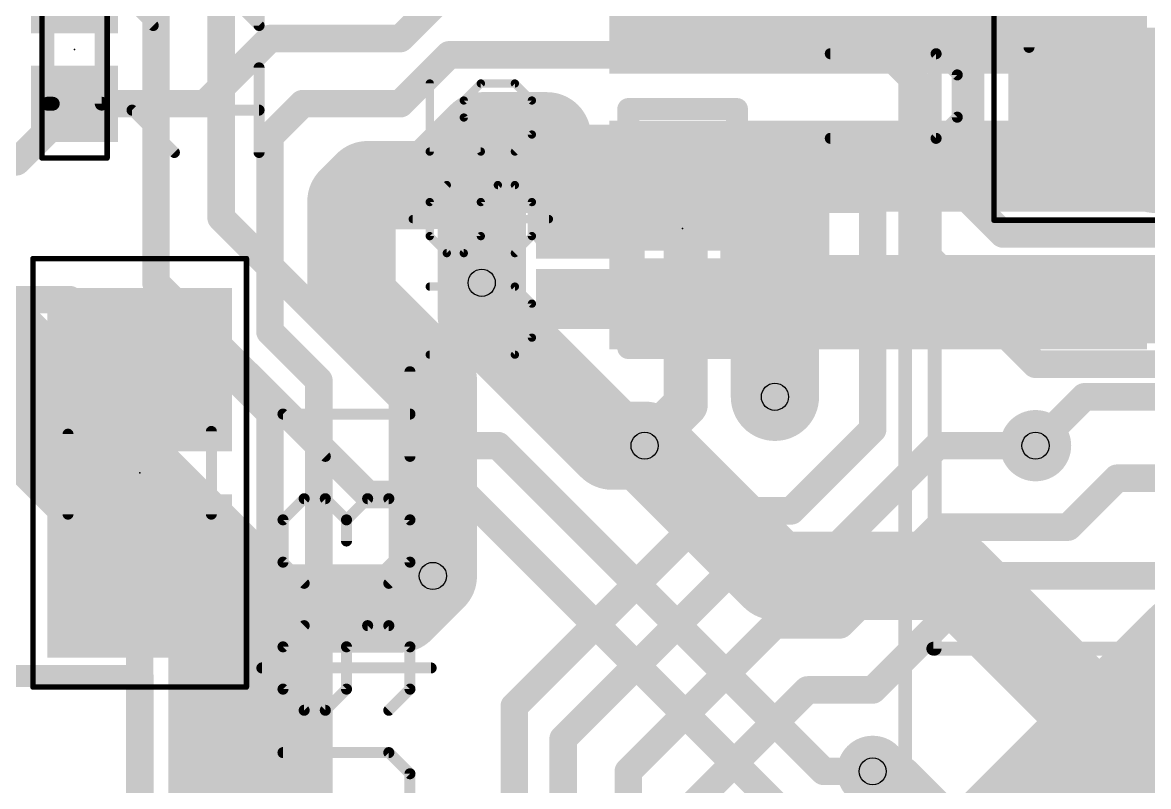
# Model space of a CAD drawing. Extents: x 61.5 to 101.4, y 9 to 89.5.
# Drawn here: x 76.02 to 86.39, y 40.36 to 47.4 of the extents above; entities that cross this region are included whole.
import ezdxf

# ---------------------------------------------------------------- set-up
doc = ezdxf.new("R2010")
doc.units = 0
for name, color, linetype in [('1', 22, 'CONTINUOUS'), ('16', 175, 'CONTINUOUS'), ('18', 82, 'CONTINUOUS'), ('21', 253, 'CONTINUOUS'), ('22', 253, 'CONTINUOUS'), ('23', 7, 'CONTINUOUS'), ('25', 253, 'CONTINUOUS'), ('27', 253, 'CONTINUOUS'), ('29', 253, 'CONTINUOUS'), ('30', 253, 'CONTINUOUS'), ('31', 253, 'CONTINUOUS'), ('32', 253, 'CONTINUOUS'), ('35', 253, 'CONTINUOUS'), ('39', 22, 'CONTINUOUS'), ('44', 253, 'CONTINUOUS'), ('51', 253, 'CONTINUOUS')]:
    doc.layers.add(name, color=color, linetype=linetype)

# ---------------------------------------------------------------- blocks, each defined once
blk = doc.blocks.new('RECT')
blk.add_solid([(-0.5, -0.5), (0.5, -0.5), (-0.5, 0.5), (0.5, 0.5)])
blk = doc.blocks.new('ROUNDV')
at = {"const_width": 0.5}
blk.add_lwpolyline([(0, -0.25, 1), (0, 0.25, 1), (0, -0.25)], format="xyb", dxfattribs=at)

msp = doc.modelspace()

# ---------------------------------------------------------------- linework, layer by layer
at = {"layer": '1'}
for points, const_width in [([(84.75, 49.35), (84.75, 46.35)], 0.254), ([(79.5, 47.25), (80.1, 47.85)], 0.254), ([(77.7, 46.65), (78.3, 47.25)], 0.254), ([(78.3, 47.25), (79.5, 47.25)], 0.254), ([(79.5, 46.65), (79.95, 47.1)], 0.254), ([(79.95, 47.1), (84, 47.1)], 0.254), ([(84, 47.1), (84.225, 46.875)], 0.254), ([(84.3, 46.8), (84.225, 46.875)], 0.254), ([(84.3, 45.6), (84.3, 46.8)], 0.254), ([(75.965, 46.115), (76.5, 46.65)], 0.254), ([(76.5, 46.65), (77.7, 46.65)], 0.254), ([(78.3, 46.35), (78.6, 46.65)], 0.254), ([(78.6, 46.65), (79.5, 46.65)], 0.254), ([(79.95, 46.05), (80.25, 46.35)], 0.8128), ([(80.25, 46.35), (80.85, 46.35)], 0.8128), ([(85.95, 46.6), (87.25, 46.6)], 0.254), ([(78.3, 44.55), (78.3, 46.35)], 0.254), ([(79.8, 45.9), (79.95, 46.05)], 0.8128), ([(81.05, 46.15), (80.85, 46.35)], 0.4064), ([(84.75, 46.35), (84.75, 45.75)], 0.254), ([(81.25, 46.15), (81.05, 46.15)], 0.4064), ([(79.05, 45.75), (79.2, 45.9)], 0.8128), ([(79.2, 45.9), (79.8, 45.9)], 0.8128), ([(83.6, 46.15), (82.95, 46.15)], 0.254), ([(83.7, 46.05), (83.6, 46.15)], 0.254), ([(73.8662, 46.115), (75.965, 46.115)], 0.254), ([(79.05, 44.85), (79.05, 45.75)], 0.8128), ([(83.85, 45.9), (83.7, 46.05)], 0.254), ([(83.85, 43.65), (83.85, 45.9)], 0.254), ([(85.05, 45.45), (84.75, 45.75)], 0.254), ([(81.25, 45.5), (80.9, 45.5)], 0.4064), ([(82.1284, 45.5), (81.25, 45.5)], 0.4064), ([(82.95, 45.5), (82.1284, 45.5)], 0.4064), ([(82.1284, 45.5), (82.1284, 43.8784)], 0.4064), ([(84.3, 45.6), (84.3, 45.3)], 0.254), ([(86.7, 45.45), (85.05, 45.45)], 0.254), ([(84.3, 45.3), (85.35, 44.25)], 0.254), ([(79.575, 44.325), (79.05, 44.85)], 0.8128), ([(82.95, 44.55), (82.95, 44.85)], 0.4064), ([(73.8662, 44.845), (76.455, 44.845)], 0.254), ([(76.455, 44.845), (77.1, 44.2)], 0.254), ([(82.95, 43.95), (82.95, 44.55)], 0.8128), ([(79.8, 44.1), (79.575, 44.325)], 0.8128), ([(79.8, 44.1), (79.575, 44.325)], 0.8128), ([(78.75, 44.1), (78.3, 44.55)], 0.254), ([(79.8, 42.3), (79.8, 44.1)], 0.8128), ([(77.1, 44.2), (77.9, 44.2)], 0.254), ([(77.9, 44.2), (78.3, 43.8)], 0.254), ([(88.5, 44.25), (85.35, 44.25)], 0.254), ([(78.75, 39.15), (78.75, 44.1)], 0.254), ([(82.1284, 43.8784), (81.75, 43.5)], 0.4064), ([(78.3, 43.8), (78.3, 38.7)], 0.254), ([(83.1, 42.9), (83.85, 43.65)], 0.254), ([(84.45, 43.5), (83.4, 42.45)], 0.254), ([(85.35, 43.5), (84.45, 43.5)], 0.254), ([(86.1, 43.2), (85.65, 42.75)], 0.254), ([(86.85, 43.2), (86.1, 43.2)], 0.254), ([(80.55, 41.1), (82.35, 42.9)], 0.254), ([(82.35, 42.9), (83.1, 42.9)], 0.254), ([(84.45, 42.75), (83.55, 41.85)], 0.254), ([(85.65, 42.75), (84.45, 42.75)], 0.254), ([(82.65, 42.45), (81, 40.8)], 0.254), ([(83.4, 42.45), (82.65, 42.45)], 0.254), ([(77.1, 42.3), (77.1, 37.65)], 0.254), ([(84.9, 42.3), (83.85, 41.25)], 0.254), ([(86.85, 42.3), (84.9, 42.3)], 0.254), ([(87.15, 42), (85.8, 40.65)], 0.254), ([(82.95, 41.85), (81.6, 40.5)], 0.254), ([(83.55, 41.85), (82.95, 41.85)], 0.254), ([(83.25, 41.25), (82.2, 40.2)], 0.254), ([(83.85, 41.25), (83.25, 41.25)], 0.254), ([(80.55, 32.55), (80.55, 41.1)], 0.254), ([(81, 40.8), (81, 33.3)], 0.254), ([(85.8, 40.65), (85.8, 39.9)], 0.254), ([(81.6, 40.5), (81.6, 33.6)], 0.254), ([(83.85, 40.5), (84.15, 40.5)], 0.254), ([(84.15, 40.5), (85.35, 39.3)], 0.254)]:
    msp.add_lwpolyline(points, dxfattribs=dict(at, const_width=const_width))
for points, const_width in [([(78.3, 47.3135, 1), (78.3, 47.1865)], 0.127), ([(78.3449, 47.2051, 1), (78.2551, 47.2949)], 0.127), ([(79.4551, 47.2949, 1), (79.5449, 47.2051)], 0.127), ([(79.5, 47.1865, 1), (79.5, 47.3135)], 0.127), ([(79.95, 47.1635, 1), (79.95, 47.0365)], 0.127), ([(79.9949, 47.0551, 1), (79.9051, 47.1449)], 0.127), ([(84.0449, 47.1449, 1), (83.9551, 47.0551)], 0.127), ([(84, 47.0365, 1), (84, 47.1635)], 0.127), ([(84.2699, 46.9199, 1), (84.1801, 46.8301)], 0.127), ([(84.1801, 46.8301, 1), (84.2699, 46.9199)], 0.127), ([(84.3635, 46.8, 1), (84.2365, 46.8)], 0.127), ([(84.2551, 46.7551, 1), (84.3449, 46.8449)], 0.127), ([(76.5, 46.7135, 1), (76.5, 46.5865)], 0.127), ([(76.5449, 46.6051, 1), (76.4551, 46.6949)], 0.127), ([(77.7, 46.5865, 1), (77.7, 46.7135)], 0.127), ([(78.6, 46.7135, 1), (78.6, 46.5865)], 0.127), ([(78.6449, 46.6051, 1), (78.5551, 46.6949)], 0.127), ([(79.5, 46.5865, 1), (79.5, 46.7135)], 0.127), ([(77.6551, 46.6949, 1), (77.7449, 46.6051)], 0.127), ([(79.4551, 46.6949, 1), (79.5449, 46.6051)], 0.127), ([(80.25, 46.5532, 1), (80.25, 46.1468)], 0.4064), ([(80.3937, 46.2063, 1), (80.1063, 46.4937)], 0.4064), ([(80.85, 46.1468, 1), (80.85, 46.5532)], 0.4064), ([(85.95, 46.6635, 1), (85.95, 46.5365)], 0.127), ([(78.3635, 46.35, 1), (78.2365, 46.35)], 0.127), ([(78.2551, 46.3949, 1), (78.3449, 46.3051)], 0.127), ([(80.0937, 45.9063, 1), (79.8063, 46.1937)], 0.4064), ([(80.9218, 46.4218, 1), (80.7782, 46.2782)], 0.2032), ([(84.8135, 46.35, 1), (84.6865, 46.35)], 0.127), ([(79.8063, 46.1937, 1), (80.0937, 45.9063)], 0.4064), ([(81.05, 46.2516, 1), (81.05, 46.0484)], 0.2032), ([(81.25, 46.0484, 1), (81.25, 46.2516)], 0.2032), ([(84.6865, 46.35, 1), (84.8135, 46.35)], 0.127), ([(79.2, 46.1032, 1), (79.2, 45.6968)], 0.4064), ([(79.3437, 45.7563, 1), (79.0563, 46.0437)], 0.4064), ([(79.6563, 46.0437, 1), (79.9437, 45.7563)], 0.4064), ([(79.8, 45.6968, 1), (79.8, 46.1032)], 0.4064), ([(80.9782, 46.0782, 1), (81.1218, 46.2218)], 0.2032), ([(82.95, 46.2135, 1), (82.95, 46.0865)], 0.127), ([(83.6449, 46.1949, 1), (83.5551, 46.1051)], 0.127), ([(83.6, 46.0865, 1), (83.6, 46.2135)], 0.127), ([(75.9201, 46.1599, 1), (76.0099, 46.0701)], 0.127), ([(75.965, 46.0515, 1), (75.965, 46.1785)], 0.127), ([(79.2532, 45.75, 1), (78.8468, 45.75)], 0.4064), ([(83.7449, 46.0949, 1), (83.6551, 46.0051)], 0.127), ([(83.6551, 46.0051, 1), (83.7449, 46.0949)], 0.127), ([(78.9063, 45.8937, 1), (79.1937, 45.6063)], 0.4064), ([(83.9135, 45.9, 1), (83.7865, 45.9)], 0.127), ([(83.8051, 45.8551, 1), (83.8949, 45.9449)], 0.127), ([(84.7949, 45.7949, 1), (84.7051, 45.7051)], 0.127), ([(84.6865, 45.75, 1), (84.8135, 45.75)], 0.127), ([(80.9, 45.6016, 1), (80.9, 45.3984)], 0.2032), ([(81.25, 45.6016, 1), (81.25, 45.3984)], 0.2032), ([(81.25, 45.3984, 1), (81.25, 45.6016)], 0.2032), ([(82.1284, 45.6016, 1), (82.1284, 45.3984)], 0.2032), ([(82.23, 45.5, 1), (82.0268, 45.5)], 0.2032), ([(82.1284, 45.3984, 1), (82.1284, 45.6016)], 0.2032), ([(82.95, 45.3984, 1), (82.95, 45.6016)], 0.2032), ([(84.3635, 45.6, 1), (84.2365, 45.6)], 0.127), ([(84.2365, 45.6, 1), (84.3635, 45.6)], 0.127), ([(85.05, 45.5135, 1), (85.05, 45.3865)], 0.127), ([(85.0051, 45.4051, 1), (85.0949, 45.4949)], 0.127), ([(84.3449, 45.3449, 1), (84.2551, 45.2551)], 0.127), ([(84.2365, 45.3, 1), (84.3635, 45.3)], 0.127), ([(79.1937, 44.9937, 1), (78.9063, 44.7063)], 0.4064), ([(78.8468, 44.85, 1), (79.2532, 44.85)], 0.4064), ([(83.0516, 44.85, 1), (82.8484, 44.85)], 0.2032), ([(76.4999, 44.8899, 1), (76.4101, 44.8001)], 0.127), ([(76.455, 44.7815, 1), (76.455, 44.9085)], 0.127), ([(83.1532, 44.55, 1), (82.7468, 44.55)], 0.4064), ([(79.7187, 44.4687, 1), (79.4313, 44.1813)], 0.4064), ([(79.7187, 44.4687, 1), (79.4313, 44.1813)], 0.4064), ([(78.3449, 44.5949, 1), (78.2551, 44.5051)], 0.127), ([(78.2365, 44.55, 1), (78.3635, 44.55)], 0.127), ([(79.4313, 44.1813, 1), (79.7187, 44.4687)], 0.4064), ([(82.8484, 44.55, 1), (83.0516, 44.55)], 0.2032), ([(80.0032, 44.1, 1), (79.5968, 44.1)], 0.4064), ([(79.6563, 43.9563, 1), (79.9437, 44.2437)], 0.4064), ([(79.6563, 43.9563, 1), (79.9437, 44.2437)], 0.4064), ([(77.1, 44.2635, 1), (77.1, 44.1365)], 0.127), ([(77.0551, 44.1551, 1), (77.1449, 44.2449)], 0.127), ([(77.9449, 44.2449, 1), (77.8551, 44.1551)], 0.127), ([(77.9, 44.1365, 1), (77.9, 44.2635)], 0.127), ([(85.35, 44.3135, 1), (85.35, 44.1865)], 0.127), ([(85.3051, 44.2051, 1), (85.3949, 44.2949)], 0.127), ([(78.8135, 44.1, 1), (78.6865, 44.1)], 0.127), ([(78.7051, 44.0551, 1), (78.7949, 44.1449)], 0.127), ([(82.2002, 43.8065, 1), (82.0565, 43.9502)], 0.2032), ([(82.7468, 43.95, 1), (83.1532, 43.95)], 0.4064), ([(82.0268, 43.8784, 1), (82.23, 43.8784)], 0.2032), ([(78.3635, 43.8, 1), (78.2365, 43.8)], 0.127), ([(78.2551, 43.7551, 1), (78.3449, 43.8449)], 0.127), ([(83.8949, 43.6051, 1), (83.8051, 43.6949)], 0.127), ([(81.6782, 43.5718, 1), (81.8218, 43.4282)], 0.2032), ([(83.7865, 43.65, 1), (83.9135, 43.65)], 0.127), ([(84.45, 43.5635, 1), (84.45, 43.4365)], 0.127), ([(84.4949, 43.4551, 1), (84.4051, 43.5449)], 0.127), ([(85.35, 43.4365, 1), (85.35, 43.5635)], 0.127), ([(86.1, 43.2635, 1), (86.1, 43.1365)], 0.127), ([(86.1449, 43.1551, 1), (86.0551, 43.2449)], 0.127), ([(82.35, 42.9635, 1), (82.35, 42.8365)], 0.127), ([(82.3949, 42.8551, 1), (82.3051, 42.9449)], 0.127), ([(83.0551, 42.9449, 1), (83.1449, 42.8551)], 0.127), ([(83.1, 42.8365, 1), (83.1, 42.9635)], 0.127), ([(84.45, 42.8135, 1), (84.45, 42.6865)], 0.127), ([(84.4949, 42.7051, 1), (84.4051, 42.7949)], 0.127), ([(85.6051, 42.7949, 1), (85.6949, 42.7051)], 0.127), ([(85.65, 42.6865, 1), (85.65, 42.8135)], 0.127), ([(82.65, 42.5135, 1), (82.65, 42.3865)], 0.127), ([(82.6949, 42.4051, 1), (82.6051, 42.4949)], 0.127), ([(83.3551, 42.4949, 1), (83.4449, 42.4051)], 0.127), ([(83.4, 42.3865, 1), (83.4, 42.5135)], 0.127), ([(77.1635, 42.3, 1), (77.0365, 42.3)], 0.127), ([(79.5968, 42.3, 1), (80.0032, 42.3)], 0.4064), ([(84.9, 42.3635, 1), (84.9, 42.2365)], 0.127), ([(84.9449, 42.2551, 1), (84.8551, 42.3449)], 0.127), ([(82.95, 41.9135, 1), (82.95, 41.7865)], 0.127), ([(82.9949, 41.8051, 1), (82.9051, 41.8949)], 0.127), ([(83.5051, 41.8949, 1), (83.5949, 41.8051)], 0.127), ([(83.55, 41.7865, 1), (83.55, 41.9135)], 0.127), ([(83.25, 41.3135, 1), (83.25, 41.1865)], 0.127), ([(83.2949, 41.2051, 1), (83.2051, 41.2949)], 0.127), ([(83.85, 41.1865, 1), (83.85, 41.3135)], 0.127), ([(83.8051, 41.2949, 1), (83.8949, 41.2051)], 0.127), ([(80.6135, 41.1, 1), (80.4865, 41.1)], 0.127), ([(80.5051, 41.1449, 1), (80.5949, 41.0551)], 0.127), ([(81.0635, 40.8, 1), (80.9365, 40.8)], 0.127), ([(80.9551, 40.8449, 1), (81.0449, 40.7551)], 0.127), ([(85.8635, 40.65, 1), (85.7365, 40.65)], 0.127), ([(85.7551, 40.6949, 1), (85.8449, 40.6051)], 0.127), ([(81.6635, 40.5, 1), (81.5365, 40.5)], 0.127), ([(81.5551, 40.5449, 1), (81.6449, 40.4551)], 0.127), ([(83.85, 40.5635, 1), (83.85, 40.4365)], 0.127), ([(84.1949, 40.5449, 1), (84.1051, 40.4551)], 0.127), ([(84.15, 40.4365, 1), (84.15, 40.5635)], 0.127)]:
    msp.add_lwpolyline(points, format="xyb", dxfattribs=dict(at, const_width=const_width))
at = {"layer": '16'}
for points, const_width in [([(77.25, 45), (77.25, 48.15)], 0.254), ([(77.85, 45.6), (77.85, 47.85)], 0.254), ([(86.45, 46.05), (87.05, 46.65)], 0.8128), ([(80.4, 46.05), (80.25, 45.9)], 0.8128), ([(81, 46.05), (80.4, 46.05)], 0.8128), ([(81, 46.05), (83.875, 46.05)], 0.8128), ([(83.9, 46.075), (86.425, 46.075)], 0.8128), ([(86.425, 46.075), (86.45, 46.05)], 0.8128), ([(80.25, 45.9), (80.25, 45)], 0.8128), ([(83.875, 46.05), (83.9, 46.075)], 0.254), ([(78, 42), (74.85, 45.15)], 1.27), ([(78.6, 44.85), (77.85, 45.6)], 0.254), ([(80.25, 44.7), (80.25, 45)], 0.8128), ([(82.95, 43.95), (82.95, 44.85)], 0.8128), ([(82.95, 44.85), (83.855, 44.85)], 0.8128), ([(83.855, 44.85), (83.9, 44.805)], 0.8128), ([(87.1, 44.85), (83.9, 44.85)], 0.8128), ([(79.2, 43.05), (77.25, 45)], 0.254), ([(80.4, 44.55), (80.25, 44.7)], 0.8128), ([(79.95, 43.5), (78.6, 44.85)], 0.254), ([(81.45, 43.5), (80.4, 44.55)], 0.8128), ([(83.9, 44.85), (83.9, 44.805)], 0.254), ([(85.8, 43.95), (85.35, 43.5)], 0.254), ([(86.25, 43.95), (85.8, 43.95)], 0.254), ([(87.3, 43.95), (86.25, 43.95)], 0.254), ([(81.75, 43.5), (81.45, 43.5)], 0.8128), ([(82.95, 42.3), (81.75, 43.5)], 0.8128), ([(80.4, 43.5), (79.95, 43.5)], 0.254), ([(81.15, 42.75), (80.4, 43.5)], 0.254), ([(80.1, 43.05), (79.2, 43.05)], 0.254), ([(80.55, 42.6), (80.1, 43.05)], 0.254), ([(81.15, 42.75), (83.4, 40.5)], 0.254), ([(80.55, 42.6), (83.1, 40.05)], 0.254), ([(78, 36.9), (78, 42)], 1.27), ([(79.8, 42.3), (79.5, 42)], 0.8128), ([(82.95, 42.3), (84.6, 42.3)], 0.8128), ([(84.6, 42.3), (86.1, 40.8)], 0.8128), ([(79.5, 42), (78, 42)], 0.8128), ([(86.55, 41.25), (86.85, 41.55)], 1.27), ([(86.85, 41.55), (88.5, 41.55)], 1.27), ([(86.1, 40.8), (86.55, 41.25)], 1.27), ([(83.7, 38.4), (86.1, 40.8)], 1.27), ([(83.4, 40.5), (83.85, 40.5)], 0.254)]:
    msp.add_lwpolyline(points, dxfattribs=dict(at, const_width=const_width))
for points, const_width in [([(80.4, 46.2532, 1), (80.4, 45.8468)], 0.4064), ([(80.5437, 45.9063, 1), (80.2563, 46.1937)], 0.4064), ([(81, 46.2532, 1), (81, 45.8468)], 0.4064), ([(81, 45.8468, 1), (81, 46.2532)], 0.4064), ([(83.9, 46.2782, 1), (83.9, 45.8718)], 0.4064), ([(83.875, 45.8468, 1), (83.875, 46.2532)], 0.4064), ([(86.5687, 46.2187, 1), (86.2813, 45.9313)], 0.4064), ([(86.425, 45.8718, 1), (86.425, 46.2782)], 0.4064), ([(86.3063, 46.1937, 1), (86.5937, 45.9063)], 0.4064), ([(86.3063, 45.9063, 1), (86.5937, 46.1937)], 0.4064), ([(80.4532, 45.9, 1), (80.0468, 45.9)], 0.4064), ([(80.1063, 46.0437, 1), (80.3937, 45.7563)], 0.4064), ([(83.8301, 46.0949, 1), (83.9199, 46.0051)], 0.127), ([(83.9449, 46.0301, 1), (83.8551, 46.1199)], 0.127), ([(77.8949, 45.6449, 1), (77.8051, 45.5551)], 0.127), ([(77.7865, 45.6, 1), (77.9135, 45.6)], 0.127), ([(80.4532, 45, 1), (80.0468, 45)], 0.4064), ([(83.1532, 44.85, 1), (82.7468, 44.85)], 0.4064), ([(82.95, 45.0532, 1), (82.95, 44.6468)], 0.4064), ([(83.9987, 44.9937, 1), (83.7113, 44.7063)], 0.4064), ([(83.9, 45.0532, 1), (83.9, 44.6468)], 0.4064), ([(83.855, 44.6468, 1), (83.855, 45.0532)], 0.4064), ([(77.2949, 45.0449, 1), (77.2051, 44.9551)], 0.127), ([(80.0468, 45, 1), (80.4532, 45)], 0.4064), ([(80.3937, 44.8437, 1), (80.1063, 44.5563)], 0.4064), ([(83.7563, 44.6613, 1), (84.0437, 44.9487)], 0.4064), ([(77.1865, 45, 1), (77.3135, 45)], 0.127), ([(78.6449, 44.8949, 1), (78.5551, 44.8051)], 0.127), ([(78.5551, 44.8051, 1), (78.6449, 44.8949)], 0.127), ([(80.0468, 44.7, 1), (80.4532, 44.7)], 0.4064), ([(80.5437, 44.6937, 1), (80.2563, 44.4063)], 0.4064), ([(83.9635, 44.85, 1), (83.8365, 44.85)], 0.127), ([(80.2563, 44.4063, 1), (80.5437, 44.6937)], 0.4064), ([(83.8365, 44.805, 1), (83.9635, 44.805)], 0.127), ([(82.7468, 43.95, 1), (83.1532, 43.95)], 0.4064), ([(85.8, 44.0135, 1), (85.8, 43.8865)], 0.127), ([(85.8449, 43.9051, 1), (85.7551, 43.9949)], 0.127), ([(86.25, 44.0135, 1), (86.25, 43.8865)], 0.127), ([(86.25, 43.8865, 1), (86.25, 44.0135)], 0.127), ([(81.45, 43.7032, 1), (81.45, 43.2968)], 0.4064), ([(81.8937, 43.6437, 1), (81.6063, 43.3563)], 0.4064), ([(81.75, 43.2968, 1), (81.75, 43.7032)], 0.4064), ([(81.3063, 43.3563, 1), (81.5937, 43.6437)], 0.4064), ([(79.95, 43.5635, 1), (79.95, 43.4365)], 0.127), ([(79.9051, 43.4551, 1), (79.9949, 43.5449)], 0.127), ([(80.4449, 43.5449, 1), (80.3551, 43.4551)], 0.127), ([(80.4, 43.4365, 1), (80.4, 43.5635)], 0.127), ([(85.3051, 43.5449, 1), (85.3949, 43.4551)], 0.127), ([(79.2, 43.1135, 1), (79.2, 42.9865)], 0.127), ([(79.1551, 43.0051, 1), (79.2449, 43.0949)], 0.127), ([(80.1449, 43.0949, 1), (80.0551, 43.0051)], 0.127), ([(80.1, 42.9865, 1), (80.1, 43.1135)], 0.127), ([(81.1949, 42.7949, 1), (81.1051, 42.7051)], 0.127), ([(81.1051, 42.7051, 1), (81.1949, 42.7949)], 0.127), ([(80.5949, 42.6449, 1), (80.5051, 42.5551)], 0.127), ([(78.3175, 42, 1), (77.6825, 42)], 0.635), ([(79.9437, 42.1563, 1), (79.6563, 42.4437)], 0.4064), ([(80.5051, 42.5551, 1), (80.5949, 42.6449)], 0.127), ([(82.95, 42.5032, 1), (82.95, 42.0968)], 0.4064), ([(82.8063, 42.1563, 1), (83.0937, 42.4437)], 0.4064), ([(84.7437, 42.4437, 1), (84.4563, 42.1563)], 0.4064), ([(84.6, 42.0968, 1), (84.6, 42.5032)], 0.4064), ([(77.7755, 41.7755, 1), (78.2245, 42.2245)], 0.635), ([(78, 42.2032, 1), (78, 41.7968)], 0.4064), ([(79.3563, 42.1437, 1), (79.6437, 41.8563)], 0.4064), ([(79.5, 41.7968, 1), (79.5, 42.2032)], 0.4064), ([(86.85, 41.8675, 1), (86.85, 41.2325)], 0.635), ([(87.0745, 41.3255, 1), (86.6255, 41.7745)], 0.635), ([(86.3255, 41.4745, 1), (86.7745, 41.0255)], 0.635), ([(86.7745, 41.0255, 1), (86.3255, 41.4745)], 0.635), ([(86.3245, 40.5755, 1), (85.8755, 41.0245)], 0.635), ([(85.8755, 41.0245, 1), (86.3245, 40.5755)], 0.635), ([(85.9563, 40.6563, 1), (86.2437, 40.9437)], 0.4064), ([(83.4, 40.5635, 1), (83.4, 40.4365)], 0.127), ([(83.3551, 40.4551, 1), (83.4449, 40.5449)], 0.127), ([(83.85, 40.4365, 1), (83.85, 40.5635)], 0.127)]:
    msp.add_lwpolyline(points, format="xyb", dxfattribs=dict(at, const_width=const_width))
at = {"layer": '21'}
for points, const_width in [([(84.15, 89.25), (84.15, 9.25)], 0.127), ([(81.6, 46.6), (82.6, 46.6)], 0.2032), ([(82.6, 44.4), (81.6, 44.4)], 0.2032), ([(70.5734, 41.378), (77.1266, 41.378)], 0.2032), ([(77.1266, 41.378), (77.1266, 37.822)], 0.2032)]:
    msp.add_lwpolyline(points, dxfattribs=dict(at, const_width=const_width))
for points, const_width in [([(81.6, 46.6508, 1), (81.6, 46.5492)], 0.1016), ([(82.6, 46.5492, 1), (82.6, 46.6508)], 0.1016), ([(82.2587, 44.7856, 1), (82.2587, 44.9356, 1), (82.2587, 44.7856)], 0.15), ([(81.6, 44.4508, 1), (81.6, 44.3492)], 0.1016), ([(82.6, 44.3492, 1), (82.6, 44.4508)], 0.1016), ([(77.1774, 41.378, 1), (77.0758, 41.378)], 0.1016), ([(77.1266, 41.3272, 1), (77.1266, 41.4288)], 0.1016)]:
    msp.add_lwpolyline(points, format="xyb", dxfattribs=dict(at, const_width=const_width))
at = {"layer": '22', "const_width": 0.127}
for points in [[(84.4207, 56.87), (84.4207, 41.63)], [(101.3117, 41.63), (84.408, 41.63)]]:
    msp.add_lwpolyline(points, dxfattribs=at)
at = {"layer": '22', "const_width": 0.0635}
for points in [[(84.408, 41.6618, 1), (84.408, 41.5983)], [(84.389, 41.63, 1), (84.4525, 41.63)]]:
    msp.add_lwpolyline(points, format="xyb", dxfattribs=at)
at = {"layer": '23'}
for p in [(76.5, 47.15), (82.1, 45.5), (77.1, 43.25)]:
    msp.add_point(p, dxfattribs=at)
at = {"layer": '25'}
for points, const_width in [([(84.4343, 47.1104), (83.4598, 47.1104)], 0.1016), ([(84.6292, 46.9155), (84.4343, 47.1104)], 0.1016), ([(79.7713, 46.8362), (79.7713, 46.2091)], 0.0762), ([(80.0848, 46.6794), (80.2416, 46.8362)], 0.0762), ([(80.2416, 46.8362), (80.5551, 46.8362)], 0.0762), ([(80.5551, 46.8362), (80.7119, 46.6794)], 0.0762), ([(84.6292, 46.5257), (84.6292, 46.9155)], 0.1016), ([(80.0848, 46.5227), (80.0848, 46.6794)], 0.0762), ([(80.7119, 46.6794), (80.7119, 46.3659)], 0.0762), ([(80.2416, 46.2091), (80.0848, 46.5227)], 0.0762), ([(84.4343, 46.3308), (84.6292, 46.5257)], 0.1016), ([(80.7119, 46.3659), (80.5551, 46.2091)], 0.0762), ([(83.4598, 46.3308), (84.4343, 46.3308)], 0.1016), ([(79.7713, 46.2091), (80.2416, 46.2091)], 0.0762), ([(79.7713, 45.7439), (79.9281, 45.9007)], 0.0762), ([(80.3984, 45.9007), (80.2416, 45.7439)], 0.0762), ([(80.5551, 45.9007), (80.3984, 45.9007)], 0.0762), ([(80.7119, 45.7439), (80.5551, 45.9007)], 0.0762), ([(79.7713, 45.4304), (79.7713, 45.7439)], 0.0762), ([(80.2416, 45.7439), (80.2416, 45.4304)], 0.0762), ([(80.7119, 45.4304), (80.7119, 45.7439)], 0.0762), ([(79.6145, 45.5872), (80.8687, 45.5872)], 0.0762), ([(79.9281, 45.2736), (79.7713, 45.4304)], 0.0762), ([(80.2416, 45.4304), (80.0848, 45.2736)], 0.0762), ([(80.5551, 45.2736), (80.7119, 45.4304)], 0.0762), ([(80.0848, 45.2736), (79.9281, 45.2736)], 0.0762), ([(80.5551, 44.9652), (79.7713, 44.9652)], 0.0762), ([(80.7119, 44.8084), (80.5551, 44.9652)], 0.0762), ([(80.7119, 44.4949), (80.7119, 44.8084)], 0.0762), ([(80.5551, 44.3381), (80.7119, 44.4949)], 0.0762), ([(79.7713, 44.3381), (80.5551, 44.3381)], 0.0762), ([(79.5892, 43.4014), (79.5892, 44.181)], 0.1016), ([(78.8096, 43.4014), (78.4198, 43.7912)], 0.1016), ([(78.4198, 43.7912), (79.5892, 43.7912)], 0.1016), ([(78.4198, 42.8167), (78.6147, 43.0116)], 0.1016), ([(78.6147, 43.0116), (78.8096, 43.0116)], 0.1016), ([(78.8096, 43.0116), (79.0045, 42.8167)], 0.1016), ([(79.0045, 42.8167), (79.1994, 43.0116)], 0.1016), ([(79.1994, 43.0116), (79.3943, 43.0116)], 0.1016), ([(79.3943, 43.0116), (79.5892, 42.8167)], 0.1016), ([(78.4198, 42.4269), (78.4198, 42.8167)], 0.1016), ([(79.0045, 42.8167), (79.0045, 42.6218)], 0.1016), ([(79.5892, 42.8167), (79.5892, 42.4269)], 0.1016), ([(78.6147, 42.232), (78.4198, 42.4269)], 0.1016), ([(79.5892, 42.4269), (79.3943, 42.232)], 0.1016), ([(78.4198, 41.6473), (78.6147, 41.8422)], 0.1016), ([(79.1994, 41.8422), (79.0045, 41.6473)], 0.1016), ([(79.3943, 41.8422), (79.1994, 41.8422)], 0.1016), ([(79.5892, 41.6473), (79.3943, 41.8422)], 0.1016), ([(78.4198, 41.2575), (78.4198, 41.6473)], 0.1016), ([(79.0045, 41.6473), (79.0045, 41.2575)], 0.1016), ([(79.5892, 41.2575), (79.5892, 41.6473)], 0.1016), ([(78.2249, 41.4524), (79.7841, 41.4524)], 0.1016), ([(78.6147, 41.0626), (78.4198, 41.2575)], 0.1016), ([(79.0045, 41.2575), (78.8096, 41.0626)], 0.1016), ([(79.3943, 41.0626), (79.5892, 41.2575)], 0.1016), ([(78.8096, 41.0626), (78.6147, 41.0626)], 0.1016), ([(79.3943, 40.6728), (78.4198, 40.6728)], 0.1016), ([(79.5892, 40.4779), (79.3943, 40.6728)], 0.1016), ([(79.5892, 40.0881), (79.5892, 40.4779)], 0.1016)]:
    msp.add_lwpolyline(points, dxfattribs=dict(at, const_width=const_width))
for points, const_width in [([(83.4598, 47.1358, 1), (83.4598, 47.085)], 0.0508), ([(84.4523, 47.1284, 1), (84.4163, 47.0924)], 0.0508), ([(84.4343, 47.085, 1), (84.4343, 47.1358)], 0.0508), ([(79.7903, 46.8362, 1), (79.7522, 46.8362)], 0.0381), ([(80.2416, 46.8553, 1), (80.2416, 46.8172)], 0.0381), ([(80.2551, 46.8227, 1), (80.2281, 46.8497)], 0.0381), ([(80.5686, 46.8497, 1), (80.5417, 46.8227)], 0.0381), ([(80.5551, 46.8172, 1), (80.5551, 46.8553)], 0.0381), ([(84.6546, 46.9155, 1), (84.6038, 46.9155)], 0.0508), ([(84.6112, 46.8975, 1), (84.6472, 46.9335)], 0.0508), ([(80.1039, 46.6794, 1), (80.0658, 46.6794)], 0.0381), ([(80.0714, 46.6929, 1), (80.0983, 46.666)], 0.0381), ([(80.7309, 46.6794, 1), (80.6929, 46.6794)], 0.0381), ([(80.6984, 46.666, 1), (80.7254, 46.6929)], 0.0381), ([(80.1019, 46.5312, 1), (80.0678, 46.5142)], 0.0381), ([(84.6472, 46.5077, 1), (84.6112, 46.5437)], 0.0508), ([(80.0658, 46.5227, 1), (80.1039, 46.5227)], 0.0381), ([(84.6038, 46.5257, 1), (84.6546, 46.5257)], 0.0508), ([(80.6929, 46.3659, 1), (80.7309, 46.3659)], 0.0381), ([(80.7254, 46.3524, 1), (80.6984, 46.3794)], 0.0381), ([(83.4598, 46.3562, 1), (83.4598, 46.3054)], 0.0508), ([(84.4163, 46.3488, 1), (84.4523, 46.3128)], 0.0508), ([(84.4343, 46.3054, 1), (84.4343, 46.3562)], 0.0508), ([(79.7713, 46.2282, 1), (79.7713, 46.1901)], 0.0381), ([(80.2416, 46.1901, 1), (80.2416, 46.2282)], 0.0381), ([(79.7522, 46.2091, 1), (79.7903, 46.2091)], 0.0381), ([(80.2246, 46.2006, 1), (80.2586, 46.2177)], 0.0381), ([(80.5417, 46.2226, 1), (80.5686, 46.1957)], 0.0381), ([(79.9415, 45.8872, 1), (79.9146, 45.9142)], 0.0381), ([(80.3984, 45.9197, 1), (80.3984, 45.8816)], 0.0381), ([(80.4118, 45.8872, 1), (80.3849, 45.9142)], 0.0381), ([(80.5686, 45.9142, 1), (80.5417, 45.8872)], 0.0381), ([(80.5551, 45.8816, 1), (80.5551, 45.9197)], 0.0381), ([(79.7903, 45.7439, 1), (79.7522, 45.7439)], 0.0381), ([(79.7578, 45.7574, 1), (79.7848, 45.7304)], 0.0381), ([(80.2281, 45.7574, 1), (80.2551, 45.7304)], 0.0381), ([(80.2606, 45.7439, 1), (80.2226, 45.7439)], 0.0381), ([(80.7309, 45.7439, 1), (80.6929, 45.7439)], 0.0381), ([(80.6984, 45.7304, 1), (80.7254, 45.7574)], 0.0381), ([(79.6145, 45.6062, 1), (79.6145, 45.5681)], 0.0381), ([(80.8687, 45.5681, 1), (80.8687, 45.6062)], 0.0381), ([(79.7848, 45.4439, 1), (79.7578, 45.4169)], 0.0381), ([(79.7522, 45.4304, 1), (79.7903, 45.4304)], 0.0381), ([(80.2226, 45.4304, 1), (80.2606, 45.4304)], 0.0381), ([(80.2551, 45.4169, 1), (80.2281, 45.4439)], 0.0381), ([(80.6929, 45.4304, 1), (80.7309, 45.4304)], 0.0381), ([(80.7254, 45.4169, 1), (80.6984, 45.4439)], 0.0381), ([(79.9281, 45.2927, 1), (79.9281, 45.2546)], 0.0381), ([(79.9146, 45.2601, 1), (79.9415, 45.2871)], 0.0381), ([(80.0714, 45.2871, 1), (80.0983, 45.2601)], 0.0381), ([(80.0848, 45.2546, 1), (80.0848, 45.2927)], 0.0381), ([(80.5417, 45.2871, 1), (80.5686, 45.2601)], 0.0381), ([(79.7713, 44.9842, 1), (79.7713, 44.9461)], 0.0381), ([(80.5686, 44.9786, 1), (80.5417, 44.9517)], 0.0381), ([(80.5551, 44.9461, 1), (80.5551, 44.9842)], 0.0381), ([(80.7309, 44.8084, 1), (80.6929, 44.8084)], 0.0381), ([(80.6984, 44.7949, 1), (80.7254, 44.8219)], 0.0381), ([(80.6929, 44.4949, 1), (80.7309, 44.4949)], 0.0381), ([(80.7254, 44.4814, 1), (80.6984, 44.5083)], 0.0381), ([(79.7713, 44.3572, 1), (79.7713, 44.3191)], 0.0381), ([(80.5417, 44.3516, 1), (80.5686, 44.3246)], 0.0381), ([(80.5551, 44.3191, 1), (80.5551, 44.3572)], 0.0381), ([(79.6146, 44.181, 1), (79.5638, 44.181)], 0.0508), ([(78.4378, 43.8092, 1), (78.4018, 43.7732)], 0.0508), ([(78.4198, 43.8166, 1), (78.4198, 43.7658)], 0.0508), ([(79.5892, 43.7658, 1), (79.5892, 43.8166)], 0.0508), ([(78.7916, 43.3834, 1), (78.8276, 43.4194)], 0.0508), ([(79.5638, 43.4014, 1), (79.6146, 43.4014)], 0.0508), ([(78.6147, 43.037, 1), (78.6147, 42.9862)], 0.0508), ([(78.6327, 42.9936, 1), (78.5967, 43.0296)], 0.0508), ([(78.8276, 43.0296, 1), (78.7916, 42.9936)], 0.0508), ([(78.8096, 42.9862, 1), (78.8096, 43.037)], 0.0508), ([(79.1994, 43.037, 1), (79.1994, 42.9862)], 0.0508), ([(79.2174, 42.9936, 1), (79.1814, 43.0296)], 0.0508), ([(79.4123, 43.0296, 1), (79.3763, 42.9936)], 0.0508), ([(79.3943, 42.9862, 1), (79.3943, 43.037)], 0.0508), ([(78.4018, 42.8347, 1), (78.4378, 42.7987)], 0.0508), ([(78.4452, 42.8167, 1), (78.3944, 42.8167)], 0.0508), ([(78.9865, 42.8347, 1), (79.0225, 42.7987)], 0.0508), ([(79.0299, 42.8167, 1), (78.9791, 42.8167)], 0.0508), ([(78.9865, 42.7987, 1), (79.0225, 42.8347)], 0.0508), ([(79.6146, 42.8167, 1), (79.5638, 42.8167)], 0.0508), ([(79.5712, 42.7987, 1), (79.6072, 42.8347)], 0.0508), ([(78.9791, 42.6218, 1), (79.0299, 42.6218)], 0.0508), ([(78.4378, 42.4449, 1), (78.4018, 42.4089)], 0.0508), ([(78.3944, 42.4269, 1), (78.4452, 42.4269)], 0.0508), ([(79.5638, 42.4269, 1), (79.6146, 42.4269)], 0.0508), ([(79.6072, 42.4089, 1), (79.5712, 42.4449)], 0.0508), ([(78.5967, 42.214, 1), (78.6327, 42.25)], 0.0508), ([(79.3763, 42.25, 1), (79.4123, 42.214)], 0.0508), ([(78.6327, 41.8242, 1), (78.5967, 41.8602)], 0.0508), ([(79.1994, 41.8676, 1), (79.1994, 41.8168)], 0.0508), ([(79.2174, 41.8242, 1), (79.1814, 41.8602)], 0.0508), ([(79.4123, 41.8602, 1), (79.3763, 41.8242)], 0.0508), ([(79.3943, 41.8168, 1), (79.3943, 41.8676)], 0.0508), ([(78.4018, 41.6653, 1), (78.4378, 41.6293)], 0.0508), ([(78.4452, 41.6473, 1), (78.3944, 41.6473)], 0.0508), ([(78.9865, 41.6653, 1), (79.0225, 41.6293)], 0.0508), ([(79.0299, 41.6473, 1), (78.9791, 41.6473)], 0.0508), ([(79.6146, 41.6473, 1), (79.5638, 41.6473)], 0.0508), ([(79.5712, 41.6293, 1), (79.6072, 41.6653)], 0.0508), ([(78.2249, 41.4778, 1), (78.2249, 41.427)], 0.0508), ([(79.7841, 41.427, 1), (79.7841, 41.4778)], 0.0508), ([(78.4378, 41.2755, 1), (78.4018, 41.2395)], 0.0508), ([(78.3944, 41.2575, 1), (78.4452, 41.2575)], 0.0508), ([(78.9791, 41.2575, 1), (79.0299, 41.2575)], 0.0508), ([(79.0225, 41.2395, 1), (78.9865, 41.2755)], 0.0508), ([(79.5638, 41.2575, 1), (79.6146, 41.2575)], 0.0508), ([(79.6072, 41.2395, 1), (79.5712, 41.2755)], 0.0508), ([(78.6147, 41.088, 1), (78.6147, 41.0372)], 0.0508), ([(78.5967, 41.0446, 1), (78.6327, 41.0806)], 0.0508), ([(78.7916, 41.0806, 1), (78.8276, 41.0446)], 0.0508), ([(78.8096, 41.0372, 1), (78.8096, 41.088)], 0.0508), ([(79.3763, 41.0806, 1), (79.4123, 41.0446)], 0.0508), ([(78.4198, 40.6982, 1), (78.4198, 40.6474)], 0.0508), ([(79.4123, 40.6908, 1), (79.3763, 40.6548)], 0.0508), ([(79.3943, 40.6474, 1), (79.3943, 40.6982)], 0.0508), ([(79.6146, 40.4779, 1), (79.5638, 40.4779)], 0.0508), ([(79.5712, 40.4599, 1), (79.6072, 40.4959)], 0.0508)]:
    msp.add_lwpolyline(points, format="xyb", dxfattribs=dict(at, const_width=const_width))
at = {"layer": '27', "const_width": 0.1016}
for points in [[(78.1992, 47.3702), (77.4196, 48.1498)], [(78.1992, 48.1498), (78.1992, 47.3702)], [(77.0298, 47.5651), (77.2247, 47.3702)], [(78.1992, 46.2008), (78.1992, 46.9804)], [(77.4196, 46.2008), (77.0298, 46.5906)], [(77.0298, 46.5906), (78.1992, 46.5906)]]:
    msp.add_lwpolyline(points, dxfattribs=at)
at = {"layer": '27', "const_width": 0.0508}
for points in [[(77.2067, 47.3522, 1), (77.2427, 47.3882)], [(78.1738, 47.3702, 1), (78.2246, 47.3702)], [(78.1812, 47.3522, 1), (78.2172, 47.3882)], [(78.2246, 46.9804, 1), (78.1738, 46.9804)], [(77.0478, 46.6086, 1), (77.0118, 46.5726)], [(77.0298, 46.616, 1), (77.0298, 46.5652)], [(78.1992, 46.5652, 1), (78.1992, 46.616)], [(77.4016, 46.1828, 1), (77.4376, 46.2188)], [(78.1738, 46.2008, 1), (78.2246, 46.2008)]]:
    msp.add_lwpolyline(points, format="xyb", dxfattribs=at)
at = {"layer": '39', "const_width": 0.0508}
for points in [[(84.967, 45.577), (84.967, 49.523)], [(76.2, 48.15), (76.2, 46.15)], [(76.8, 46.15), (76.8, 48.15)], [(76.2, 46.15), (76.8, 46.15)], [(86.933, 45.577), (84.967, 45.577)], [(76.117, 41.277), (76.117, 45.223)], [(76.117, 45.223), (78.083, 45.223)], [(78.083, 45.223), (78.083, 41.277)], [(78.083, 41.277), (76.117, 41.277)]]:
    msp.add_lwpolyline(points, dxfattribs=at)
at = {"layer": '39', "const_width": 0.0254}
for points in [[(76.2, 46.1627, 1), (76.2, 46.1373)], [(76.1873, 46.15, 1), (76.2127, 46.15)], [(76.7873, 46.15, 1), (76.8127, 46.15)], [(76.8, 46.1373, 1), (76.8, 46.1627)], [(84.967, 45.5897, 1), (84.967, 45.5643)], [(84.9543, 45.577, 1), (84.9797, 45.577)], [(76.1297, 45.223, 1), (76.1043, 45.223)], [(76.117, 45.2357, 1), (76.117, 45.2103)], [(78.0957, 45.223, 1), (78.0703, 45.223)], [(78.083, 45.2103, 1), (78.083, 45.2357)], [(76.117, 41.2897, 1), (76.117, 41.2643)], [(76.1043, 41.277, 1), (76.1297, 41.277)], [(78.0703, 41.277, 1), (78.0957, 41.277)], [(78.083, 41.2643, 1), (78.083, 41.2897)]]:
    msp.add_lwpolyline(points, format="xyb", dxfattribs=at)
at = {"layer": '44'}
for centre in [(80.25, 45), (82.95, 43.95), (81.75, 43.5), (85.35, 43.5), (79.8, 42.3), (83.85, 40.5)]:
    msp.add_circle(centre, 0.125, dxfattribs=at)
at = {"layer": '51'}
for points, const_width in [([(85.29, 47.169), (85.29, 47.931)], 0.1016), ([(76.25, 47.65), (76.25, 46.65)], 0.127), ([(76.75, 46.65), (76.75, 47.65)], 0.127), ([(76.25, 46.65), (76.75, 46.65)], 0.127), ([(76.25, 46.65), (76.3, 46.65)], 0.127), ([(81.6, 44.4), (81.6, 46.6)], 0.2032), ([(82.6, 46.6), (82.6, 44.4)], 0.2032), ([(76.44, 43.606), (76.44, 42.869)], 0.1016), ([(77.76, 43.631), (77.76, 42.869)], 0.1016)]:
    msp.add_lwpolyline(points, dxfattribs=dict(at, const_width=const_width))
for points, const_width in [([(85.2646, 47.169, 1), (85.3154, 47.169)], 0.0508), ([(76.2182, 46.65, 1), (76.2818, 46.65)], 0.0635), ([(76.25, 46.6818, 1), (76.25, 46.6183)], 0.0635), ([(76.25, 46.6818, 1), (76.25, 46.6183)], 0.0635), ([(76.3, 46.6183, 1), (76.3, 46.6818)], 0.0635), ([(76.7182, 46.65, 1), (76.7818, 46.65)], 0.0635), ([(76.75, 46.6183, 1), (76.75, 46.6818)], 0.0635), ([(81.6508, 46.6, 1), (81.5492, 46.6)], 0.1016), ([(82.6508, 46.6, 1), (82.5492, 46.6)], 0.1016), ([(81.5492, 44.4, 1), (81.6508, 44.4)], 0.1016), ([(82.5492, 44.4, 1), (82.6508, 44.4)], 0.1016), ([(76.4654, 43.606, 1), (76.4146, 43.606)], 0.0508), ([(77.7854, 43.631, 1), (77.7346, 43.631)], 0.0508), ([(76.4146, 42.869, 1), (76.4654, 42.869)], 0.0508), ([(77.7346, 42.869, 1), (77.7854, 42.869)], 0.0508)]:
    msp.add_lwpolyline(points, format="xyb", dxfattribs=dict(at, const_width=const_width))

# ---------------------------------------------------------------- block references
at = {"layer": '1'}
for p, xscale, yscale, rotation in [((85.95, 46.6), 1.3, 1.5, 90), ((76.5, 46.65), 0.5, 0.6, 90), ((81.25, 46.15), 0.35, 0.8, 90), ((82.95, 46.15), 0.35, 0.8, 90), ((81.25, 45.5), 0.35, 0.8, 90), ((82.95, 45.5), 0.35, 0.8, 90), ((81.25, 44.85), 0.35, 0.8, 90), ((82.95, 44.85), 0.35, 0.8, 90), ((77.1, 44.2), 1.3, 1.5, 270), ((77.1, 42.3), 1.3, 1.5, 270)]:
    msp.add_blockref('RECT', p, dxfattribs=dict(at, xscale=xscale, yscale=yscale, rotation=rotation))
at = {"layer": '16', "xscale": 4.7498, "yscale": 0.635, "rotation": 180}
for p in [(83.9, 47.345), (83.9, 46.075), (83.9, 44.805)]:
    msp.add_blockref('RECT', p, dxfattribs=at)
at = {"layer": '18', "xscale": 0.6564, "yscale": 0.6564}
for p in [(80.25, 45), (80.25, 45), (82.95, 43.95), (82.95, 43.95), (81.75, 43.5), (81.75, 43.5), (85.35, 43.5), (85.35, 43.5), (79.8, 42.3), (79.8, 42.3), (83.85, 40.5), (83.85, 40.5)]:
    msp.add_blockref('ROUNDV', p, dxfattribs=at)
at = {"layer": '29'}
for p, xscale, yscale, rotation in [((76.5, 47.65), 0.7032, 0.8032, 90), ((85.95, 46.6), 1.5032, 1.7032, 90), ((76.5, 46.65), 0.7032, 0.8032, 90), ((81.25, 46.15), 0.5532, 1.0032, 90), ((82.95, 46.15), 0.5532, 1.0032, 90), ((81.25, 45.5), 0.5532, 1.0032, 90), ((82.95, 45.5), 0.5532, 1.0032, 90), ((81.25, 44.85), 0.5532, 1.0032, 90), ((82.95, 44.85), 0.5532, 1.0032, 90), ((77.1, 44.2), 1.5032, 1.7032, 270), ((77.1, 42.3), 1.5032, 1.7032, 270)]:
    msp.add_blockref('RECT', p, dxfattribs=dict(at, xscale=xscale, yscale=yscale, rotation=rotation))
at = {"layer": '30', "xscale": 4.953, "yscale": 0.8382, "rotation": 180}
for p in [(83.9, 47.345), (83.9, 46.075), (83.9, 44.805)]:
    msp.add_blockref('RECT', p, dxfattribs=at)
at = {"layer": '31'}
for p, xscale, yscale, rotation in [((85.95, 46.6), 1.3, 1.5, 90), ((76.5, 46.65), 0.5, 0.6, 90), ((81.25, 46.15), 0.35, 0.8, 90), ((82.95, 46.15), 0.35, 0.8, 90), ((81.25, 45.5), 0.35, 0.8, 90), ((82.95, 45.5), 0.35, 0.8, 90), ((81.25, 44.85), 0.35, 0.8, 90), ((82.95, 44.85), 0.35, 0.8, 90), ((77.1, 44.2), 1.3, 1.5, 270), ((77.1, 42.3), 1.3, 1.5, 270)]:
    msp.add_blockref('RECT', p, dxfattribs=dict(at, xscale=xscale, yscale=yscale, rotation=rotation))
at = {"layer": '32', "xscale": 4.7498, "yscale": 0.635, "rotation": 180}
for p in [(83.9, 47.345), (83.9, 46.075), (83.9, 44.805)]:
    msp.add_blockref('RECT', p, dxfattribs=at)
at = {"layer": '35', "xscale": 0.2002, "yscale": 0.8002, "rotation": 270}
msp.add_blockref('RECT', (77.1, 43.25), dxfattribs=at)
at = {"layer": '51'}
for p, xscale, yscale, rotation in [((85.9489, 46.8329), 0.7501, 1.4501, 90), ((81.25, 46.15), 0.3, 0.5, 90), ((82.95, 46.15), 0.3, 0.5, 90), ((81.25, 45.5), 0.3, 0.5, 90), ((82.95, 45.5), 0.3, 0.5, 90), ((81.25, 44.85), 0.3, 0.5, 90), ((82.95, 44.85), 0.3, 0.5, 90), ((77.1012, 43.9672), 0.7501, 1.4501, 270), ((77.1012, 42.5194), 0.7501, 1.4501, 270)]:
    msp.add_blockref('RECT', p, dxfattribs=dict(at, xscale=xscale, yscale=yscale, rotation=rotation))

doc.saveas('drawing.dxf')
